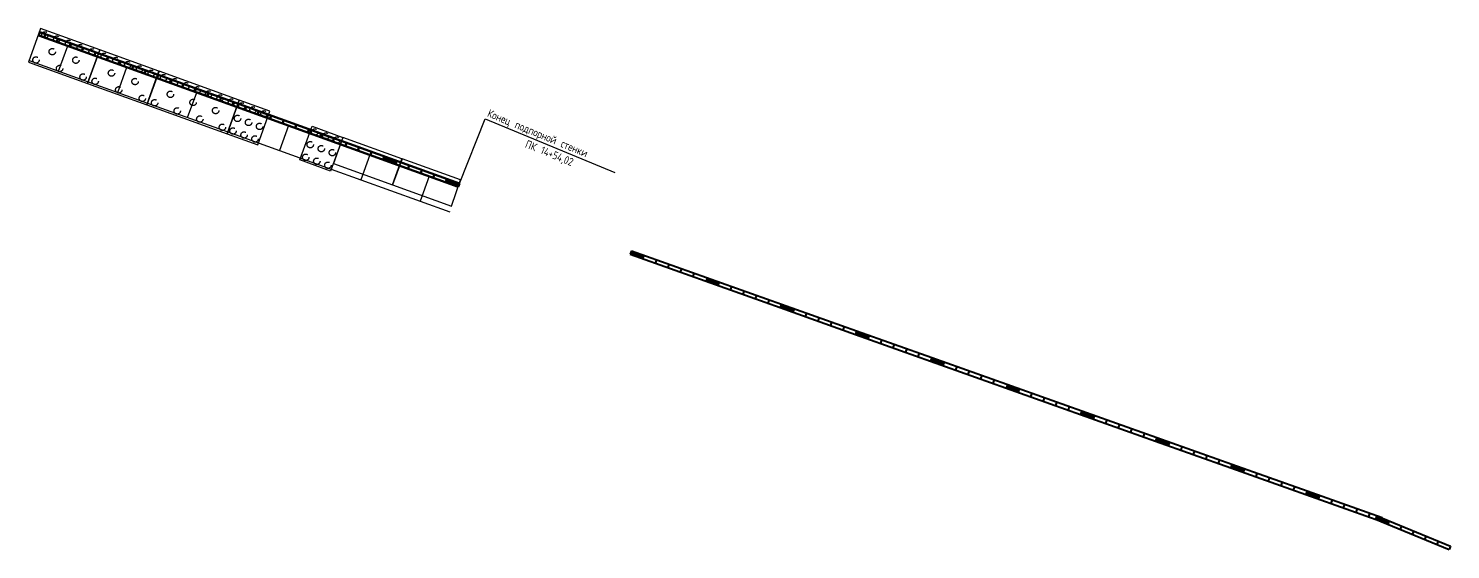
# Model space of a CAD drawing. Extents: x 10670 to 12654, y 7812 to 9489.
# Drawn here: x 11206.4 to 11473, y 9113 to 9210.7 of the extents above; entities that cross this region are included whole.
import ezdxf

# ---------------------------------------------------------------- set-up
doc = ezdxf.new("R2010")
doc.units = 0
doc.linetypes.add('HIDDEN2', pattern=[4.7625, 3.175, -1.5875])
doc.layers.add('1 путь Горьковское направление.Ось трассы', color=7, linetype='Continuous')
doc.layers.add('HIDDEN', color=6, linetype='HIDDEN2')
doc.layers.add('AUXILIARY', color=7, linetype='Continuous', plot=False)
for name, color, linetype, lineweight in [('Откосы$0$Лоток ПК 15-18$0$Откосы$0$Откосы', 1, 'Continuous', 40), ('Откосы$0$Откосы', 1, 'Continuous', 40), ('Уклоны для замены', 1, 'Continuous', 40)]:
    doc.layers.add(name, color=color, linetype=linetype, lineweight=lineweight)
doc.styles.add('Откосы$0$ИССО Гипротрансмост опоры под стенки$0$Standard', font='txt.shx', dxfattribs={"width": 0.8})

msp = doc.modelspace()

# ---------------------------------------------------------------- hatches: boundary and pattern name
at = {"lineweight": 40}
h = msp.add_hatch(color=1, dxfattribs=at)
h.dxf.hatch_style = 1
h.paths.add_polyline_path([(11321.58, 9167.53), (11321.81, 9168.19), (11319.47, 9169.02), (11319.23, 9168.36)])
h = msp.add_hatch(color=1, dxfattribs=at)
h.dxf.hatch_style = 1
h.paths.add_polyline_path([(11335.65, 9162.53), (11335.89, 9163.19), (11333.54, 9164.02), (11333.31, 9163.36)])
h = msp.add_hatch(color=1, dxfattribs=at)
h.dxf.hatch_style = 1
h.paths.add_polyline_path([(11349.72, 9157.53), (11349.96, 9158.19), (11347.61, 9159.02), (11347.38, 9158.36)])
h = msp.add_hatch(color=1, dxfattribs=at)
h.dxf.hatch_style = 1
h.paths.add_polyline_path([(11363.8, 9152.53), (11364.03, 9153.19), (11361.68, 9154.02), (11361.45, 9153.36)])
h = msp.add_hatch(color=1, dxfattribs=at)
h.dxf.hatch_style = 1
h.paths.add_polyline_path([(11377.87, 9147.53), (11378.1, 9148.19), (11375.76, 9149.02), (11375.52, 9148.36)])
h = msp.add_hatch(color=1, dxfattribs=at)
h.dxf.hatch_style = 1
h.paths.add_polyline_path([(11391.94, 9142.53), (11392.17, 9143.19), (11389.83, 9144.02), (11389.59, 9143.36)])
h = msp.add_hatch(color=1, dxfattribs=at)
h.dxf.hatch_style = 1
h.paths.add_polyline_path([(11406.01, 9137.53), (11406.25, 9138.19), (11403.9, 9139.02), (11403.67, 9138.36)])
h = msp.add_hatch(color=1, dxfattribs=at)
h.dxf.hatch_style = 1
h.paths.add_polyline_path([(11420.08, 9132.52), (11420.32, 9133.18), (11417.97, 9134.02), (11417.74, 9133.36)])
h = msp.add_hatch(color=1, dxfattribs=at)
h.dxf.hatch_style = 1
h.paths.add_polyline_path([(11434.15, 9127.53), (11434.39, 9128.19), (11432.04, 9129.02), (11431.81, 9128.36)])
h = msp.add_hatch(color=1, dxfattribs=at)
h.dxf.hatch_style = 1
h.paths.add_polyline_path([(11448.23, 9122.53), (11448.46, 9123.19), (11446.12, 9124.02), (11445.88, 9123.36)])
h = msp.add_hatch(color=1, dxfattribs=at)
h.dxf.hatch_style = 1
h.paths.add_polyline_path([(11461.25, 9117.77), (11461.51, 9118.42), (11459.21, 9119.36), (11458.94, 9118.72)])
at = {"layer": '1 путь Горьковское направление.Ось трассы', "lineweight": 70}
h = msp.add_hatch(color=1, dxfattribs=at)
h.dxf.hatch_style = 1
h.paths.add_polyline_path([(11263.72, 9190.11), (11261.37, 9190.96), (11261.15, 9190.35), (11263.5, 9189.5)])
h.paths.add_polyline_path([(11249.61, 9195.19), (11249.39, 9194.58), (11251.74, 9193.74), (11251.96, 9194.35)])
h.paths.add_polyline_path([(11240.2, 9198.58), (11237.85, 9199.43), (11237.63, 9198.82), (11239.98, 9197.97)])
h.paths.add_polyline_path([(11226.09, 9203.67), (11225.87, 9203.06), (11228.22, 9202.21), (11228.44, 9202.82)])
h.paths.add_polyline_path([(11214.33, 9207.91), (11214.11, 9207.29), (11216.46, 9206.45), (11216.68, 9207.06)])
h = msp.add_hatch(color=1, dxfattribs=at)
h.dxf.hatch_style = 1
h.paths.add_polyline_path([(11273.13, 9186.72), (11272.91, 9186.11), (11275.26, 9185.26), (11275.48, 9185.87)])
h = msp.add_hatch(color=1, dxfattribs=at)
h.dxf.hatch_style = 1
h.paths.add_polyline_path([(11284.89, 9182.48), (11284.67, 9181.87), (11287.02, 9181.02), (11287.24, 9181.64)])

# ---------------------------------------------------------------- linework, layer by layer
at = {"color": 1, "lineweight": 30}
for p, q in [((11208.71, 9210.67), (11206.44, 9204.37)), ((11219.8, 9206.68), (11208.71, 9210.67)), ((11208.37, 9209.73), (11208.26, 9209.4)), ((11208.26, 9209.4), (11219.34, 9205.41)), ((11217.52, 9200.38), (11219.8, 9206.68)), ((11219.81, 9206.67), (11217.54, 9200.37)), ((11219.34, 9205.41), (11219.46, 9205.74)), ((11219.48, 9205.73), (11219.36, 9205.4)), ((11219.36, 9205.4), (11230.44, 9201.41)), ((11230.9, 9202.68), (11219.81, 9206.67)), ((11206.44, 9204.37), (11217.52, 9200.38)), ((11228.63, 9196.38), (11230.9, 9202.68)), ((11230.92, 9202.67), (11228.64, 9196.37)), ((11245.95, 9197.26), (11230.92, 9202.67)), ((11217.54, 9200.37), (11228.63, 9196.38)), ((11230.44, 9201.41), (11230.56, 9201.74)), ((11230.58, 9201.73), (11230.46, 9201.4)), ((11230.46, 9201.4), (11245.49, 9195.99)), ((11243.68, 9190.95), (11245.95, 9197.26)), ((11245.97, 9197.25), (11243.7, 9190.95)), ((11251.71, 9195.18), (11245.97, 9197.25)), ((11228.64, 9196.37), (11243.68, 9190.95)), ((11245.49, 9195.99), (11245.61, 9196.32)), ((11245.63, 9196.31), (11245.51, 9195.98)), ((11245.51, 9195.98), (11264.89, 9189)), ((11249.44, 9188.88), (11251.71, 9195.18)), ((11243.7, 9190.95), (11249.44, 9188.88)), ((11264.89, 9189), (11265.01, 9189.33))]:
    msp.add_line(p, q, dxfattribs=at)
for points in [[(11265.35, 9190.27), (11263.08, 9183.96), (11257.34, 9186.03), (11259.61, 9192.34)], [(11265.37, 9190.26), (11263.61, 9185.37), (11274.69, 9181.38), (11276.45, 9186.27)], [(11276.47, 9186.26), (11274.71, 9181.37), (11285.76, 9177.39), (11287.46, 9182.3)]]:
    msp.add_lwpolyline(points, close=True, dxfattribs=at)
at = {"layer": '1 путь Горьковское направление.Ось трассы', "color": 1, "lineweight": 70}
for p, q in [((11209.41, 9208.99), (11209.63, 9209.6)), ((11211.76, 9208.14), (11211.98, 9208.75)), ((11214.11, 9207.29), (11214.33, 9207.91)), ((11216.46, 9206.45), (11216.68, 9207.06)), ((11218.81, 9205.6), (11219.03, 9206.21)), ((11221.17, 9204.75), (11221.39, 9205.36)), ((11223.52, 9203.9), (11223.74, 9204.52)), ((11225.87, 9203.06), (11226.09, 9203.67)), ((11228.22, 9202.21), (11228.44, 9202.82)), ((11230.57, 9201.36), (11230.79, 9201.97)), ((11232.93, 9200.51), (11233.15, 9201.13)), ((11235.28, 9199.67), (11235.5, 9200.28)), ((11237.63, 9198.82), (11237.85, 9199.43)), ((11239.98, 9197.97), (11240.2, 9198.58)), ((11242.33, 9197.13), (11242.55, 9197.74)), ((11244.69, 9196.28), (11244.91, 9196.89)), ((11247.04, 9195.43), (11247.26, 9196.04)), ((11249.39, 9194.58), (11249.61, 9195.19)), ((11251.74, 9193.74), (11251.96, 9194.35)), ((11254.09, 9192.89), (11254.31, 9193.5)), ((11256.45, 9192.04), (11256.67, 9192.65)), ((11258.8, 9191.19), (11259.02, 9191.8)), ((11261.15, 9190.35), (11261.37, 9190.96)), ((11263.5, 9189.5), (11263.72, 9190.11)), ((11265.85, 9188.65), (11266.07, 9189.26)), ((11268.21, 9187.8), (11268.43, 9188.42)), ((11270.56, 9186.96), (11270.78, 9187.57)), ((11272.91, 9186.11), (11273.13, 9186.72)), ((11275.26, 9185.26), (11275.48, 9185.87)), ((11277.61, 9184.41), (11277.83, 9185.03)), ((11279.97, 9183.57), (11280.19, 9184.18)), ((11282.32, 9182.72), (11282.54, 9183.33)), ((11284.67, 9181.87), (11284.89, 9182.48)), ((11287.02, 9181.02), (11287.24, 9181.64))]:
    msp.add_line(p, q, dxfattribs=at)
at = {"layer": '1 путь Горьковское направление.Ось трассы', "color": 1, "lineweight": 70, "flags": 128}
for points in [[(11208.36, 9209.36), (11208.58, 9209.98)], [(11208.36, 9209.36), (11287.02, 9181.02)], [(11208.58, 9209.98), (11287.24, 9181.64)]]:
    msp.add_lwpolyline(points, dxfattribs=at)
at = {"layer": 'AUXILIARY', "color": 1, "lineweight": 30}
for p, q in [((11208.21, 9209.24), (11208.22, 9209.24)), ((11212.1, 9202.7), (11213.8, 9207.41)), ((11219.29, 9205.25), (11219.3, 9205.24)), ((11206.55, 9204.7), (11217.65, 9200.7)), ((11223.2, 9198.7), (11224.9, 9203.41)), ((11217.65, 9200.7), (11228.75, 9196.7)), ((11230.38, 9201.25), (11230.39, 9201.25)), ((11236.28, 9193.99), (11237.98, 9198.7)), ((11228.76, 9196.7), (11243.8, 9191.28)), ((11255.2, 9192.49), (11253.51, 9187.78)), ((11243.82, 9191.28), (11263.2, 9184.29)), ((11270.45, 9186.99), (11268.76, 9182.29)), ((11263.21, 9184.29), (11274.31, 9180.29)), ((11281.55, 9182.99), (11279.86, 9178.29)), ((11274.31, 9180.29), (11285.41, 9176.29))]:
    msp.add_line(p, q, dxfattribs=at)
at = {"layer": 'HIDDEN', "color": 1, "lineweight": 30}
for centre in [(11209.54, 9209.47), (11211.76, 9208.67), (11213.97, 9207.88), (11216.18, 9207.08), (11207.85, 9204.77), (11210.91, 9206.32), (11215.33, 9204.73), (11218.39, 9206.28), (11220.65, 9205.47), (11222.86, 9204.67), (11212.27, 9203.17), (11222.01, 9202.32), (11225.07, 9203.88), (11227.28, 9203.08), (11229.49, 9202.28), (11216.69, 9201.58), (11218.95, 9200.77), (11223.37, 9199.17), (11226.43, 9200.73), (11231.79, 9201.45), (11233.91, 9200.69), (11236.03, 9199.93), (11238.14, 9199.17), (11227.79, 9197.58), (11230.1, 9196.75), (11233.06, 9198.34), (11237.3, 9196.81), (11240.26, 9198.4), (11242.38, 9197.64), (11244.5, 9196.88), (11234.33, 9195.22), (11241.53, 9195.29), (11245.63, 9193.81), (11246.48, 9196.16), (11248.55, 9195.42), (11250.62, 9194.67), (11238.57, 9193.7), (11242.8, 9192.17), (11244.79, 9191.46), (11247.7, 9193.06), (11249.77, 9192.32), (11260.12, 9191.25), (11246.86, 9190.71), (11248.92, 9189.97), (11259.27, 9188.9), (11262.19, 9190.5), (11264.26, 9189.76), (11258.43, 9186.54), (11260.5, 9185.8), (11261.34, 9188.15), (11263.41, 9187.4), (11262.57, 9185.05)]:
    msp.add_circle(centre, 0.6, dxfattribs=at)
at = {"layer": 'Откосы$0$Лоток ПК 15-18$0$Откосы$0$Откосы', "color": 1}
for p, q in [((11319.47, 9169.02), (11319.23, 9168.36)), ((11321.81, 9168.19), (11321.58, 9167.53)), ((11324.16, 9167.35), (11323.92, 9166.69)), ((11326.5, 9166.52), (11326.27, 9165.86)), ((11328.85, 9165.69), (11328.62, 9165.03)), ((11331.2, 9164.85), (11330.96, 9164.19)), ((11335.89, 9163.19), (11335.65, 9162.53)), ((11338.23, 9162.35), (11338, 9161.69)), ((11340.58, 9161.52), (11340.34, 9160.86)), ((11342.92, 9160.69), (11342.69, 9160.03)), ((11345.27, 9159.85), (11345.03, 9159.19)), ((11347.61, 9159.02), (11347.38, 9158.36)), ((11347.61, 9159.02), (11347.38, 9158.36)), ((11349.96, 9158.19), (11349.72, 9157.53)), ((11352.3, 9157.35), (11352.07, 9156.69)), ((11354.65, 9156.52), (11354.41, 9155.86)), ((11356.99, 9155.69), (11356.76, 9155.03)), ((11359.34, 9154.85), (11359.1, 9154.19)), ((11361.68, 9154.02), (11361.45, 9153.36)), ((11361.68, 9154.02), (11361.45, 9153.36)), ((11364.03, 9153.19), (11363.8, 9152.53)), ((11366.38, 9152.35), (11366.14, 9151.69)), ((11368.72, 9151.52), (11368.49, 9150.86)), ((11371.07, 9150.69), (11370.83, 9150.03)), ((11373.41, 9149.85), (11373.18, 9149.19)), ((11375.76, 9149.02), (11375.52, 9148.36)), ((11375.76, 9149.02), (11375.52, 9148.36)), ((11378.1, 9148.19), (11377.87, 9147.53)), ((11380.45, 9147.35), (11380.21, 9146.69)), ((11382.79, 9146.52), (11382.56, 9145.86)), ((11385.14, 9145.69), (11384.9, 9145.03)), ((11387.48, 9144.85), (11387.25, 9144.19)), ((11392.17, 9143.19), (11391.94, 9142.53)), ((11394.52, 9142.35), (11394.28, 9141.69)), ((11396.86, 9141.52), (11396.63, 9140.86)), ((11399.21, 9140.69), (11398.98, 9140.03)), ((11401.56, 9139.85), (11401.32, 9139.19)), ((11403.9, 9139.02), (11403.67, 9138.36)), ((11403.9, 9139.02), (11403.67, 9138.36)), ((11406.25, 9138.19), (11406.01, 9137.53)), ((11408.59, 9137.35), (11408.36, 9136.69)), ((11410.94, 9136.52), (11410.7, 9135.86)), ((11413.28, 9135.69), (11413.05, 9135.03)), ((11415.63, 9134.85), (11415.39, 9134.19)), ((11417.97, 9134.02), (11417.74, 9133.36)), ((11417.97, 9134.02), (11417.74, 9133.36)), ((11420.32, 9133.18), (11420.08, 9132.52)), ((11422.66, 9132.35), (11422.43, 9131.69)), ((11425.01, 9131.52), (11424.77, 9130.86)), ((11427.35, 9130.69), (11427.12, 9130.03)), ((11429.7, 9129.85), (11429.46, 9129.19)), ((11432.04, 9129.02), (11431.81, 9128.36)), ((11432.04, 9129.02), (11431.81, 9128.36)), ((11434.39, 9128.19), (11434.15, 9127.53)), ((11436.73, 9127.35), (11436.5, 9126.69)), ((11439.08, 9126.52), (11438.85, 9125.86)), ((11441.43, 9125.69), (11441.19, 9125.03)), ((11443.77, 9124.85), (11443.54, 9124.19)), ((11446.12, 9124.02), (11445.88, 9123.36)), ((11446.12, 9124.02), (11445.88, 9123.36)), ((11448.46, 9123.19), (11448.23, 9122.53)), ((11450.81, 9122.35), (11450.57, 9121.69)), ((11453.15, 9121.52), (11452.92, 9120.86)), ((11455.5, 9120.69), (11455.26, 9120.03)), ((11457.84, 9119.85), (11457.61, 9119.19)), ((11459.21, 9119.36), (11458.94, 9118.72)), ((11460.19, 9119.02), (11459.95, 9118.36)), ((11461.51, 9118.42), (11461.25, 9117.77)), ((11463.81, 9117.47), (11463.55, 9116.82)), ((11466.12, 9116.52), (11465.85, 9115.88)), ((11468.42, 9115.58), (11468.15, 9114.93)), ((11470.72, 9114.63), (11470.45, 9113.98)), ((11473.02, 9113.68), (11472.76, 9113.04))]:
    msp.add_line(p, q, dxfattribs=at)
for points in [[(11319.23, 9168.36), (11333.31, 9163.36)], [(11319.47, 9169.02), (11333.54, 9164.02)], [(11333.31, 9163.36), (11347.38, 9158.36)], [(11333.54, 9164.02), (11347.61, 9159.02)], [(11347.38, 9158.36), (11361.45, 9153.36)], [(11347.61, 9159.02), (11361.68, 9154.02)], [(11361.45, 9153.36), (11375.52, 9148.36)], [(11361.68, 9154.02), (11375.76, 9149.02)], [(11375.76, 9149.02), (11389.83, 9144.02)], [(11375.52, 9148.36), (11389.59, 9143.36)], [(11389.83, 9144.02), (11403.9, 9139.02)], [(11389.59, 9143.36), (11403.67, 9138.36)], [(11403.67, 9138.36), (11417.74, 9133.36)], [(11403.9, 9139.02), (11417.97, 9134.02)], [(11417.74, 9133.36), (11431.81, 9128.36)], [(11417.97, 9134.02), (11432.04, 9129.02)], [(11431.81, 9128.36), (11445.88, 9123.36)], [(11432.04, 9129.02), (11446.12, 9124.02)], [(11445.88, 9123.36), (11459.95, 9118.36)], [(11446.12, 9124.02), (11460.19, 9119.02)], [(11458.94, 9118.72), (11472.76, 9113.04)], [(11459.21, 9119.36), (11473.02, 9113.68)]]:
    msp.add_lwpolyline(points, dxfattribs=at)
at = {"layer": 'Откосы$0$Откосы', "color": 1, "lineweight": 30}
for p, q in [((11287.23, 9181.64), (11292.05, 9193.75)), ((11292.05, 9193.75), (11316.39, 9183.67))]:
    msp.add_line(p, q, dxfattribs=at)
at = {"layer": 'Откосы$0$Откосы', "color": 1}
for p, q in [((11319.47, 9169.02), (11319.23, 9168.36)), ((11321.81, 9168.19), (11321.58, 9167.53)), ((11324.16, 9167.35), (11323.92, 9166.69)), ((11326.5, 9166.52), (11326.27, 9165.86)), ((11328.85, 9165.69), (11328.62, 9165.03)), ((11331.2, 9164.85), (11330.96, 9164.19)), ((11335.89, 9163.19), (11335.65, 9162.53)), ((11338.23, 9162.35), (11338, 9161.69)), ((11340.58, 9161.52), (11340.34, 9160.86)), ((11342.92, 9160.69), (11342.69, 9160.03)), ((11345.27, 9159.85), (11345.03, 9159.19)), ((11347.61, 9159.02), (11347.38, 9158.36)), ((11349.96, 9158.19), (11349.72, 9157.53)), ((11352.3, 9157.35), (11352.07, 9156.69)), ((11354.65, 9156.52), (11354.41, 9155.86)), ((11356.99, 9155.69), (11356.76, 9155.03)), ((11359.34, 9154.85), (11359.1, 9154.19)), ((11361.68, 9154.02), (11361.45, 9153.36)), ((11364.03, 9153.19), (11363.8, 9152.53)), ((11366.38, 9152.35), (11366.14, 9151.69)), ((11368.72, 9151.52), (11368.49, 9150.86)), ((11371.07, 9150.69), (11370.83, 9150.03)), ((11373.41, 9149.85), (11373.18, 9149.19)), ((11375.76, 9149.02), (11375.52, 9148.36)), ((11378.1, 9148.19), (11377.87, 9147.53)), ((11380.45, 9147.35), (11380.21, 9146.69)), ((11382.79, 9146.52), (11382.56, 9145.86)), ((11385.14, 9145.69), (11384.9, 9145.03)), ((11387.48, 9144.85), (11387.25, 9144.19)), ((11392.17, 9143.19), (11391.94, 9142.53)), ((11394.52, 9142.35), (11394.28, 9141.69)), ((11396.86, 9141.52), (11396.63, 9140.86)), ((11399.21, 9140.69), (11398.98, 9140.03)), ((11401.56, 9139.85), (11401.32, 9139.19)), ((11403.9, 9139.02), (11403.67, 9138.36)), ((11406.25, 9138.19), (11406.01, 9137.53)), ((11408.59, 9137.35), (11408.36, 9136.69)), ((11410.94, 9136.52), (11410.7, 9135.86)), ((11413.28, 9135.69), (11413.05, 9135.03)), ((11415.63, 9134.85), (11415.39, 9134.19)), ((11417.97, 9134.02), (11417.74, 9133.36)), ((11420.32, 9133.18), (11420.08, 9132.52)), ((11422.66, 9132.35), (11422.43, 9131.69)), ((11425.01, 9131.52), (11424.77, 9130.86)), ((11427.35, 9130.69), (11427.12, 9130.03)), ((11429.7, 9129.85), (11429.46, 9129.19)), ((11432.04, 9129.02), (11431.81, 9128.36)), ((11434.39, 9128.19), (11434.15, 9127.53)), ((11436.73, 9127.35), (11436.5, 9126.69)), ((11439.08, 9126.52), (11438.85, 9125.86)), ((11441.43, 9125.69), (11441.19, 9125.03)), ((11443.77, 9124.85), (11443.54, 9124.19)), ((11446.12, 9124.02), (11445.88, 9123.36)), ((11448.46, 9123.19), (11448.23, 9122.53)), ((11450.81, 9122.35), (11450.57, 9121.69)), ((11453.15, 9121.52), (11452.92, 9120.86)), ((11455.5, 9120.69), (11455.26, 9120.03)), ((11457.84, 9119.85), (11457.61, 9119.19)), ((11459.21, 9119.36), (11458.94, 9118.72)), ((11461.51, 9118.42), (11461.25, 9117.77)), ((11463.81, 9117.47), (11463.55, 9116.82)), ((11466.12, 9116.52), (11465.85, 9115.88)), ((11468.42, 9115.58), (11468.15, 9114.93)), ((11470.72, 9114.63), (11470.45, 9113.98))]:
    msp.add_line(p, q, dxfattribs=at)
at = {"layer": 'Уклоны для замены', "color": 1, "lineweight": 30}
msp.add_line((11208.36, 9209.36), (11208.58, 9209.98), dxfattribs=at)

# ---------------------------------------------------------------- texts
at = {"layer": 'Откосы$0$Откосы', "color": 1, "lineweight": 30, "style": 'Откосы$0$ИССО Гипротрансмост опоры под стенки$0$Standard', "width": 0.8}
for s, rotation, p in [('Конец подпорной стенки', 337.5087, (11292.33, 9194.21)), ('ПК 14+54,02', 337.8175, (11299.42, 9188.43))]:
    msp.add_text(s, height=1.5, rotation=rotation, dxfattribs=at).set_placement(p)

doc.saveas('drawing.dxf')
